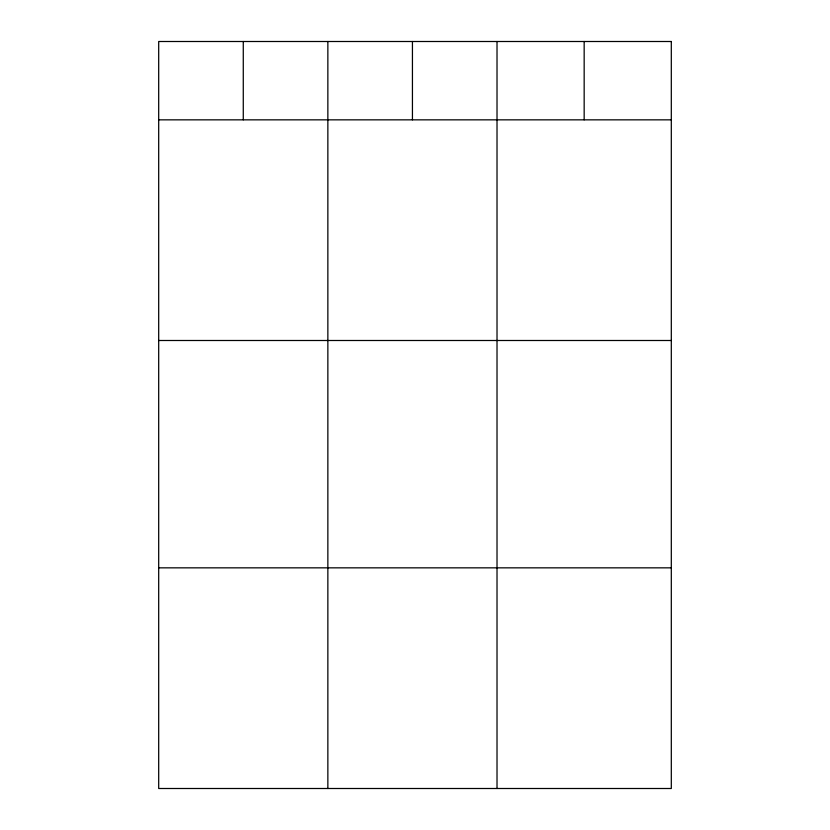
<?xml version="1.0" encoding="UTF-8"?>
<svg xmlns="http://www.w3.org/2000/svg" width="830" height="830" viewBox="0 0 830 830"><rect width="100%" height="100%" fill="white"/><g stroke="black" fill="none" stroke-linecap="round" stroke-linejoin="round"><path stroke-width="1.25" d="M158.696 119.842L671.304 119.842M158.696 340.497L671.304 340.497M158.696 567.845L671.304 567.845M584.164 41.5L584.164 119.842M497.014 41.5L497.014 788.5M412.437 41.5L412.437 119.842M327.86 41.5L327.86 788.5M243.273 41.5L243.273 119.842M671.304 41.5L158.696 41.5L158.696 788.5L671.304 788.5L671.304 41.5"/></g></svg>
